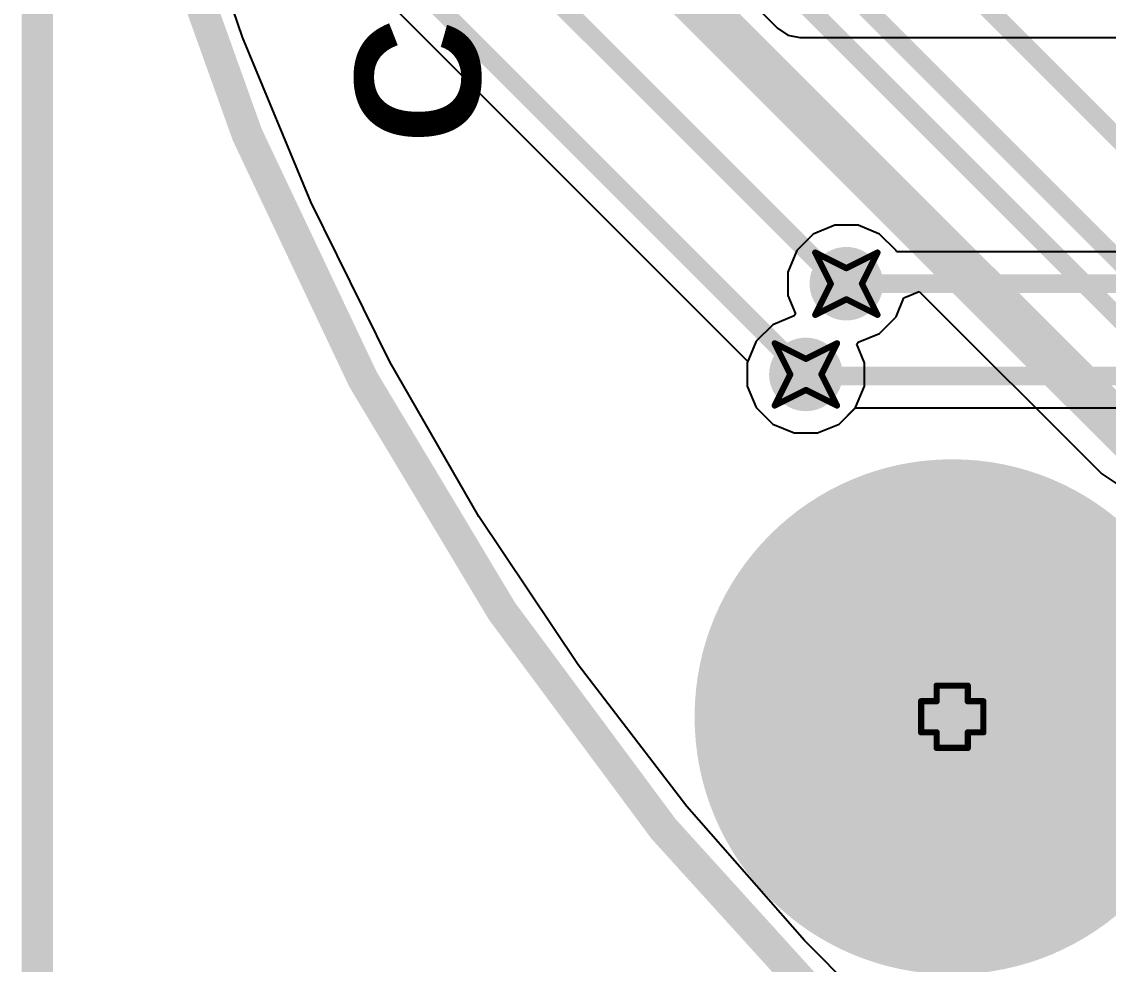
# Model space of a CAD drawing. Header units: inches. Extents: x -8 to 384, y -12 to 64.
# Drawn here: x -7.59 to 1.27, y -2.02 to 5.67 of the extents above; entities that cross this region are included whole.
import ezdxf

# ---------------------------------------------------------------- set-up
doc = ezdxf.new("R2010")
doc.units = ezdxf.units.IN
for name, color, linetype in [('Board_outline', 216, 'Continuous'), ('Bottom Layer', 5, 'Continuous'), ('Bottom Overlay', 54, 'Continuous'), ('Bottom Solder', 6, 'Continuous'), ('Dimension', 6, 'Continuous'), ('Drill Drawing', 1, 'Continuous'), ('Multi-Layer', 9, 'Continuous'), ('Pad Holes', 156, 'Continuous'), ('Top Layer', 1, 'Continuous'), ('Top Solder', 216, 'Continuous'), ('Via Holes', 16, 'Continuous')]:
    doc.layers.add(name, color=color, linetype=linetype)
doc.styles.add('Arial_Bold', font='', dxfattribs={"height": 0.2})
doc.styles.get('Arial_Bold').set_extended_font_data('Arial', bold=True)

msp = doc.modelspace()

# ---------------------------------------------------------------- hatches: boundary and pattern name
at = {"layer": 'Bottom Layer'}
h = msp.add_hatch(color=5, dxfattribs=at)
edge = h.paths.add_edge_path()
edge.add_arc((-0.8636, 3.5342), 0.3, 0, 360)
h = msp.add_hatch(color=5, dxfattribs=at)
edge = h.paths.add_edge_path()
edge.add_arc((-1.1938, 2.794), 0.3, 0, 360)
h = msp.add_hatch(color=5, dxfattribs=at)
edge = h.paths.add_edge_path()
edge.add_arc((0, 0), 2, 0, 360)
at = {"layer": 'Bottom Solder'}
h = msp.add_hatch(color=6, dxfattribs=at)
edge = h.paths.add_edge_path()
edge.add_arc((0, 0), 2.1016, 0, 360)
at = {"layer": 'Multi-Layer'}
h = msp.add_hatch(color=9, dxfattribs=at)
edge = h.paths.add_edge_path()
edge.add_arc((0, 0), 2, 0, 360)
at = {"layer": 'Pad Holes'}
h = msp.add_hatch(color=7, dxfattribs=at)
edge = h.paths.add_edge_path()
edge.add_arc((0, 0), 1.25, 0, 360)
at = {"layer": 'Top Layer'}
h = msp.add_hatch(color=1, dxfattribs=at)
edge = h.paths.add_edge_path()
edge.add_arc((-0.8636, 3.5342), 0.3, 0, 360)
h = msp.add_hatch(color=1, dxfattribs=at)
edge = h.paths.add_edge_path()
edge.add_arc((-1.1938, 2.794), 0.3, 0, 360)
h = msp.add_hatch(color=1, dxfattribs=at)
edge = h.paths.add_edge_path()
edge.add_arc((0, 0), 2, 0, 360)
at = {"layer": 'Top Solder'}
h = msp.add_hatch(color=216, dxfattribs=at)
edge = h.paths.add_edge_path()
edge.add_arc((0, 0), 2.1016, 0, 360)
at = {"layer": 'Via Holes'}
h = msp.add_hatch(color=7, dxfattribs=at)
edge = h.paths.add_edge_path()
edge.add_arc((-0.8636, 3.5342), 0.15, 0, 360)
h = msp.add_hatch(color=7, dxfattribs=at)
edge = h.paths.add_edge_path()
edge.add_arc((-1.1938, 2.794), 0.15, 0, 360)

# ---------------------------------------------------------------- linework, layer by layer
at = {"layer": 'Board_outline'}
msp.add_lwpolyline([(37.5368, 13.3604, 0.254, 0.254, 1), (-7.4632, 13.3604, 0.254, 0.254, 1)], format="xyseb", close=True, dxfattribs=at)
at = {"layer": 'Bottom Layer'}
for p, q in [((-6.1775, 7.4115), (-1.6668, 2.9007)), ((-5.7899, 5.5472), (-6.2579, 6.9261)), ((-5.2326, 4.2018), (-5.7899, 5.5472)), ((-4.5885, 2.8958), (-5.2326, 4.2018)), ((-0.3947, 3.4178), (-0.2685, 3.4712)), ((-0.2685, 3.4712), (1.2204, 1.9824)), ((-0.4585, 3.2636), (-0.3947, 3.4178)), ((-0.5929, 3.1292), (-0.4585, 3.2636)), ((-0.7686, 3.0564), (-0.5929, 3.1292)), ((-0.7789, 3.0409), (-0.7686, 3.0564)), ((-0.716, 2.889), (-0.7789, 3.0409)), ((-3.8605, 1.6347), (-4.5885, 2.8958)), ((-1.6668, 2.9007), (-1.6716, 2.889)), ((-1.6716, 2.889), (-1.6716, 2.699)), ((-0.716, 2.699), (-0.716, 2.889)), ((-1.6716, 2.699), (-1.5989, 2.5233)), ((-0.7887, 2.5233), (-0.716, 2.699)), ((-1.5989, 2.5233), (-1.4645, 2.3889)), ((-0.9231, 2.3889), (-0.7887, 2.5233)), ((-1.4645, 2.3889), (-1.2888, 2.3162)), ((-1.2888, 2.3162), (-1.0988, 2.3162)), ((-1.0988, 2.3162), (-0.9231, 2.3889)), ((1.2204, 1.9824), (1.3422, 1.901)), ((-3.0514, 0.4239), (-3.8605, 1.6347)), ((-2.165, -0.7313), (-3.0514, 0.4239)), ((-1.2048, -1.8261), (-2.165, -0.7313)), ((-0.1751, -2.8558), (-1.2048, -1.8261))]:
    msp.add_line(p, q, dxfattribs=at)
for points in [[(-3.1496, 9.2202, 0.1524, 0.1524, 0), (1.7526, 4.318, 0.1524, 0.1524, 0)], [(-4.9815, 8.7153, 0.381, 0.381, 0), (-0.9635, 4.6973, 0.381, 0.381, 0)], [(-4.262, 8.875, 0.1524, 0.1524, 0), (1.9206, 2.6924, 0.1524, 0.1524, 0)], [(-3.7592, 8.8392, 0.1524, 0.1524, 0), (2.0574, 3.0226, 0.1524, 0.1524, 0)], [(-5.426, 8.0422, 0.1524, 0.1524, 0), (-0.8908, 3.507, 0.1524, 0.1524, 0)], [(-5.9944, 7.5946, 0.1524, 0.1524, 0), (-1.1938, 2.794, 0.1524, 0.1524, 0)], [(-0.9635, 4.6973, 0.381, 0.381, 0), (1.4859, 2.2479, 0.381, 0.381, 0)]]:
    msp.add_lwpolyline(points, format="xyseb", dxfattribs=at)
for points in [[(-1.0588, 4.6973, 0.1905, 0.1905, 1), (-0.8683, 4.6973, 0.1905, 0.1905, 1)], [(-1.0588, 4.6973, 0.1905, 0.1905, 1), (-0.8683, 4.6973, 0.1905, 0.1905, 1)], [(-0.9289, 3.507, 0.0762, 0.0762, 1), (-0.8527, 3.507, 0.0762, 0.0762, 1)], [(-1.2319, 2.794, 0.0762, 0.0762, 1), (-1.1557, 2.794, 0.0762, 0.0762, 1)]]:
    msp.add_lwpolyline(points, format="xyseb", close=True, dxfattribs=at)
at = {"layer": 'Dimension'}
msp.add_lwpolyline([(-7.4632, -10.922, 0.254, 0.254, 0), (-7.4632, 12.9794, 0.254, 0.254, 0)], format="xyseb", dxfattribs=at)
at = {"layer": 'Drill Drawing'}
for points in [[(-1.1176, 3.7882, 0.0508, 0.0508, 0), (-0.8636, 3.6612, 0.0508, 0.0508, 0)], [(-1.1176, 3.7882, 0.0508, 0.0508, 0), (-0.9906, 3.5342, 0.0508, 0.0508, 0)], [(-0.8636, 3.6612, 0.0508, 0.0508, 0), (-0.6096, 3.7882, 0.0508, 0.0508, 0)], [(-0.7366, 3.5342, 0.0508, 0.0508, 0), (-0.6096, 3.7882, 0.0508, 0.0508, 0)], [(-1.1176, 3.2802, 0.0508, 0.0508, 0), (-0.9906, 3.5342, 0.0508, 0.0508, 0)], [(-0.7366, 3.5342, 0.0508, 0.0508, 0), (-0.6096, 3.2802, 0.0508, 0.0508, 0)], [(-1.1176, 3.2802, 0.0508, 0.0508, 0), (-0.8636, 3.4072, 0.0508, 0.0508, 0)], [(-0.8636, 3.4072, 0.0508, 0.0508, 0), (-0.6096, 3.2802, 0.0508, 0.0508, 0)], [(-1.4478, 3.048, 0.0508, 0.0508, 0), (-1.1938, 2.921, 0.0508, 0.0508, 0)], [(-1.4478, 3.048, 0.0508, 0.0508, 0), (-1.3208, 2.794, 0.0508, 0.0508, 0)], [(-1.1938, 2.921, 0.0508, 0.0508, 0), (-0.9398, 3.048, 0.0508, 0.0508, 0)], [(-1.0668, 2.794, 0.0508, 0.0508, 0), (-0.9398, 3.048, 0.0508, 0.0508, 0)], [(-1.4478, 2.54, 0.0508, 0.0508, 0), (-1.3208, 2.794, 0.0508, 0.0508, 0)], [(-1.0668, 2.794, 0.0508, 0.0508, 0), (-0.9398, 2.54, 0.0508, 0.0508, 0)], [(-1.4478, 2.54, 0.0508, 0.0508, 0), (-1.1938, 2.667, 0.0508, 0.0508, 0)], [(-1.1938, 2.667, 0.0508, 0.0508, 0), (-0.9398, 2.54, 0.0508, 0.0508, 0)], [(-0.127, 0.127, 0.0508, 0.0508, 0), (-0.127, 0.254, 0.0508, 0.0508, 0)], [(-0.127, 0.254, 0.0508, 0.0508, 0), (0.127, 0.254, 0.0508, 0.0508, 0)], [(0.127, 0.127, 0.0508, 0.0508, 0), (0.127, 0.254, 0.0508, 0.0508, 0)], [(-0.254, -0.127, 0.0508, 0.0508, 0), (-0.254, 0.127, 0.0508, 0.0508, 0)], [(-0.254, 0.127, 0.0508, 0.0508, 0), (-0.127, 0.127, 0.0508, 0.0508, 0)], [(0.127, 0.127, 0.0508, 0.0508, 0), (0.254, 0.127, 0.0508, 0.0508, 0)], [(0.254, -0.127, 0.0508, 0.0508, 0), (0.254, 0.127, 0.0508, 0.0508, 0)], [(-0.254, -0.127, 0.0508, 0.0508, 0), (-0.127, -0.127, 0.0508, 0.0508, 0)], [(-0.127, -0.254, 0.0508, 0.0508, 0), (-0.127, -0.127, 0.0508, 0.0508, 0)], [(0.127, -0.127, 0.0508, 0.0508, 0), (0.254, -0.127, 0.0508, 0.0508, 0)], [(0.127, -0.254, 0.0508, 0.0508, 0), (0.127, -0.127, 0.0508, 0.0508, 0)], [(-0.127, -0.254, 0.0508, 0.0508, 0), (0.127, -0.254, 0.0508, 0.0508, 0)]]:
    msp.add_lwpolyline(points, format="xyseb", dxfattribs=at)
for points in [[(-1.1303, 3.7882, 0.0254, 0.0254, 1), (-1.1049, 3.7882, 0.0254, 0.0254, 1)], [(-1.1303, 3.7882, 0.0254, 0.0254, 1), (-1.1049, 3.7882, 0.0254, 0.0254, 1)], [(-0.6223, 3.7882, 0.0254, 0.0254, 1), (-0.5969, 3.7882, 0.0254, 0.0254, 1)], [(-0.6223, 3.7882, 0.0254, 0.0254, 1), (-0.5969, 3.7882, 0.0254, 0.0254, 1)], [(-0.8763, 3.6612, 0.0254, 0.0254, 1), (-0.8509, 3.6612, 0.0254, 0.0254, 1)], [(-0.8763, 3.6612, 0.0254, 0.0254, 1), (-0.8509, 3.6612, 0.0254, 0.0254, 1)], [(-1.0033, 3.5342, 0.0254, 0.0254, 1), (-0.9779, 3.5342, 0.0254, 0.0254, 1)], [(-1.0033, 3.5342, 0.0254, 0.0254, 1), (-0.9779, 3.5342, 0.0254, 0.0254, 1)], [(-0.7493, 3.5342, 0.0254, 0.0254, 1), (-0.7239, 3.5342, 0.0254, 0.0254, 1)], [(-0.7493, 3.5342, 0.0254, 0.0254, 1), (-0.7239, 3.5342, 0.0254, 0.0254, 1)], [(-0.8763, 3.4072, 0.0254, 0.0254, 1), (-0.8509, 3.4072, 0.0254, 0.0254, 1)], [(-0.8763, 3.4072, 0.0254, 0.0254, 1), (-0.8509, 3.4072, 0.0254, 0.0254, 1)], [(-1.1303, 3.2802, 0.0254, 0.0254, 1), (-1.1049, 3.2802, 0.0254, 0.0254, 1)], [(-1.1303, 3.2802, 0.0254, 0.0254, 1), (-1.1049, 3.2802, 0.0254, 0.0254, 1)], [(-0.6223, 3.2802, 0.0254, 0.0254, 1), (-0.5969, 3.2802, 0.0254, 0.0254, 1)], [(-0.6223, 3.2802, 0.0254, 0.0254, 1), (-0.5969, 3.2802, 0.0254, 0.0254, 1)], [(-1.4605, 3.048, 0.0254, 0.0254, 1), (-1.4351, 3.048, 0.0254, 0.0254, 1)], [(-1.4605, 3.048, 0.0254, 0.0254, 1), (-1.4351, 3.048, 0.0254, 0.0254, 1)], [(-0.9525, 3.048, 0.0254, 0.0254, 1), (-0.9271, 3.048, 0.0254, 0.0254, 1)], [(-0.9525, 3.048, 0.0254, 0.0254, 1), (-0.9271, 3.048, 0.0254, 0.0254, 1)], [(-1.2065, 2.921, 0.0254, 0.0254, 1), (-1.1811, 2.921, 0.0254, 0.0254, 1)], [(-1.2065, 2.921, 0.0254, 0.0254, 1), (-1.1811, 2.921, 0.0254, 0.0254, 1)], [(-1.3335, 2.794, 0.0254, 0.0254, 1), (-1.3081, 2.794, 0.0254, 0.0254, 1)], [(-1.3335, 2.794, 0.0254, 0.0254, 1), (-1.3081, 2.794, 0.0254, 0.0254, 1)], [(-1.0795, 2.794, 0.0254, 0.0254, 1), (-1.0541, 2.794, 0.0254, 0.0254, 1)], [(-1.0795, 2.794, 0.0254, 0.0254, 1), (-1.0541, 2.794, 0.0254, 0.0254, 1)], [(-1.2065, 2.667, 0.0254, 0.0254, 1), (-1.1811, 2.667, 0.0254, 0.0254, 1)], [(-1.2065, 2.667, 0.0254, 0.0254, 1), (-1.1811, 2.667, 0.0254, 0.0254, 1)], [(-1.4605, 2.54, 0.0254, 0.0254, 1), (-1.4351, 2.54, 0.0254, 0.0254, 1)], [(-1.4605, 2.54, 0.0254, 0.0254, 1), (-1.4351, 2.54, 0.0254, 0.0254, 1)], [(-0.9525, 2.54, 0.0254, 0.0254, 1), (-0.9271, 2.54, 0.0254, 0.0254, 1)], [(-0.9525, 2.54, 0.0254, 0.0254, 1), (-0.9271, 2.54, 0.0254, 0.0254, 1)], [(-0.1397, 0.254, 0.0254, 0.0254, 1), (-0.1143, 0.254, 0.0254, 0.0254, 1)], [(-0.1397, 0.254, 0.0254, 0.0254, 1), (-0.1143, 0.254, 0.0254, 0.0254, 1)], [(0.1143, 0.254, 0.0254, 0.0254, 1), (0.1397, 0.254, 0.0254, 0.0254, 1)], [(0.1143, 0.254, 0.0254, 0.0254, 1), (0.1397, 0.254, 0.0254, 0.0254, 1)], [(-0.2667, 0.127, 0.0254, 0.0254, 1), (-0.2413, 0.127, 0.0254, 0.0254, 1)], [(-0.2667, 0.127, 0.0254, 0.0254, 1), (-0.2413, 0.127, 0.0254, 0.0254, 1)], [(-0.1397, 0.127, 0.0254, 0.0254, 1), (-0.1143, 0.127, 0.0254, 0.0254, 1)], [(-0.1397, 0.127, 0.0254, 0.0254, 1), (-0.1143, 0.127, 0.0254, 0.0254, 1)], [(0.1143, 0.127, 0.0254, 0.0254, 1), (0.1397, 0.127, 0.0254, 0.0254, 1)], [(0.1143, 0.127, 0.0254, 0.0254, 1), (0.1397, 0.127, 0.0254, 0.0254, 1)], [(0.2413, 0.127, 0.0254, 0.0254, 1), (0.2667, 0.127, 0.0254, 0.0254, 1)], [(0.2413, 0.127, 0.0254, 0.0254, 1), (0.2667, 0.127, 0.0254, 0.0254, 1)], [(-0.2667, -0.127, 0.0254, 0.0254, 1), (-0.2413, -0.127, 0.0254, 0.0254, 1)], [(-0.2667, -0.127, 0.0254, 0.0254, 1), (-0.2413, -0.127, 0.0254, 0.0254, 1)], [(-0.1397, -0.127, 0.0254, 0.0254, 1), (-0.1143, -0.127, 0.0254, 0.0254, 1)], [(-0.1397, -0.127, 0.0254, 0.0254, 1), (-0.1143, -0.127, 0.0254, 0.0254, 1)], [(0.1143, -0.127, 0.0254, 0.0254, 1), (0.1397, -0.127, 0.0254, 0.0254, 1)], [(0.1143, -0.127, 0.0254, 0.0254, 1), (0.1397, -0.127, 0.0254, 0.0254, 1)], [(0.2413, -0.127, 0.0254, 0.0254, 1), (0.2667, -0.127, 0.0254, 0.0254, 1)], [(0.2413, -0.127, 0.0254, 0.0254, 1), (0.2667, -0.127, 0.0254, 0.0254, 1)], [(-0.1397, -0.254, 0.0254, 0.0254, 1), (-0.1143, -0.254, 0.0254, 0.0254, 1)], [(-0.1397, -0.254, 0.0254, 0.0254, 1), (-0.1143, -0.254, 0.0254, 0.0254, 1)], [(0.1143, -0.254, 0.0254, 0.0254, 1), (0.1397, -0.254, 0.0254, 0.0254, 1)], [(0.1143, -0.254, 0.0254, 0.0254, 1), (0.1397, -0.254, 0.0254, 0.0254, 1)]]:
    msp.add_lwpolyline(points, format="xyseb", close=True, dxfattribs=at)
at = {"layer": 'Top Layer'}
for p, q in [((-5.7899, 5.5472), (-6.2579, 6.9261)), ((-2.7231, 6.9162), (-1.4256, 5.6187)), ((-1.4256, 5.6187), (-1.3416, 5.5625)), ((-5.2326, 4.2018), (-5.7899, 5.5472)), ((-1.3416, 5.5625), (-1.2425, 5.5428)), ((-1.2425, 5.5428), (1.9412, 5.5428)), ((-4.5885, 2.8958), (-5.2326, 4.2018)), ((-0.9586, 4.012), (-1.1343, 3.9393)), ((-0.7686, 4.012), (-0.9586, 4.012)), ((-0.5929, 3.9393), (-0.7686, 4.012)), ((-1.1343, 3.9393), (-1.2687, 3.8049)), ((-0.4585, 3.8049), (-0.5929, 3.9393)), ((-1.2687, 3.8049), (-1.3414, 3.6292)), ((-0.4537, 3.7932), (-0.4585, 3.8049)), ((1.3967, 3.7932), (-0.4537, 3.7932)), ((-1.3414, 3.6292), (-1.3414, 3.4392)), ((-1.3414, 3.4392), (-1.2785, 3.2873)), ((-1.2785, 3.2873), (-1.2888, 3.2718)), ((-1.4645, 3.1991), (-1.5989, 3.0647)), ((-1.2888, 3.2718), (-1.4645, 3.1991)), ((-1.5989, 3.0647), (-1.6716, 2.889)), ((-3.8605, 1.6347), (-4.5885, 2.8958)), ((-1.6716, 2.889), (-1.6716, 2.699)), ((-1.6716, 2.699), (-1.5989, 2.5233)), ((-1.5989, 2.5233), (-1.4645, 2.3889)), ((-0.9231, 2.3889), (-0.7898, 2.5223)), ((-0.7898, 2.5223), (1.7088, 2.5223)), ((-1.4645, 2.3889), (-1.2888, 2.3162)), ((-1.2888, 2.3162), (-1.0988, 2.3162)), ((-1.0988, 2.3162), (-0.9231, 2.3889)), ((-3.0514, 0.4239), (-3.8605, 1.6347)), ((-2.165, -0.7313), (-3.0514, 0.4239)), ((-1.2048, -1.8261), (-2.165, -0.7313)), ((-0.1751, -2.8558), (-1.2048, -1.8261))]:
    msp.add_line(p, q, dxfattribs=at)
for points in [[(-0.8636, 3.5342, 0.1524, 0.1524, 0), (1.5712, 3.5342, 0.1524, 0.1524, 0)], [(-1.1938, 2.794, 0.1524, 0.1524, 0), (-1.1811, 2.7813, 0.1524, 0.1524, 0)], [(-1.1811, 2.7813, 0.1524, 0.1524, 0), (1.8161, 2.7813, 0.1524, 0.1524, 0)], [(-0.512, 0.571, 1.016, 1.016, 0), (-0.0203, 0.0792, 1.016, 1.016, 0)]]:
    msp.add_lwpolyline(points, format="xyseb", dxfattribs=at)
for points in [[(-0.9017, 3.5342, 0.0762, 0.0762, 1), (-0.8255, 3.5342, 0.0762, 0.0762, 1)], [(-1.2319, 2.794, 0.0762, 0.0762, 1), (-1.1557, 2.794, 0.0762, 0.0762, 1)], [(-1.2192, 2.7813, 0.0762, 0.0762, 1), (-1.143, 2.7813, 0.0762, 0.0762, 1)], [(-1.2192, 2.7813, 0.0762, 0.0762, 1), (-1.143, 2.7813, 0.0762, 0.0762, 1)], [(-0.766, 0.571, 0.508, 0.508, 1), (-0.258, 0.571, 0.508, 0.508, 1)], [(-0.2743, 0.0792, 0.508, 0.508, 1), (0.2337, 0.0792, 0.508, 0.508, 1)]]:
    msp.add_lwpolyline(points, format="xyseb", close=True, dxfattribs=at)

# ---------------------------------------------------------------- texts
at = {"layer": 'Bottom Overlay', "style": 'Arial_Bold', "text_generation_flag": 2}
msp.add_text('Control Board-v2.0', height=1.016, rotation=270, dxfattribs=at).set_placement((-4.8692, 4.6731))

doc.saveas('drawing.dxf')
